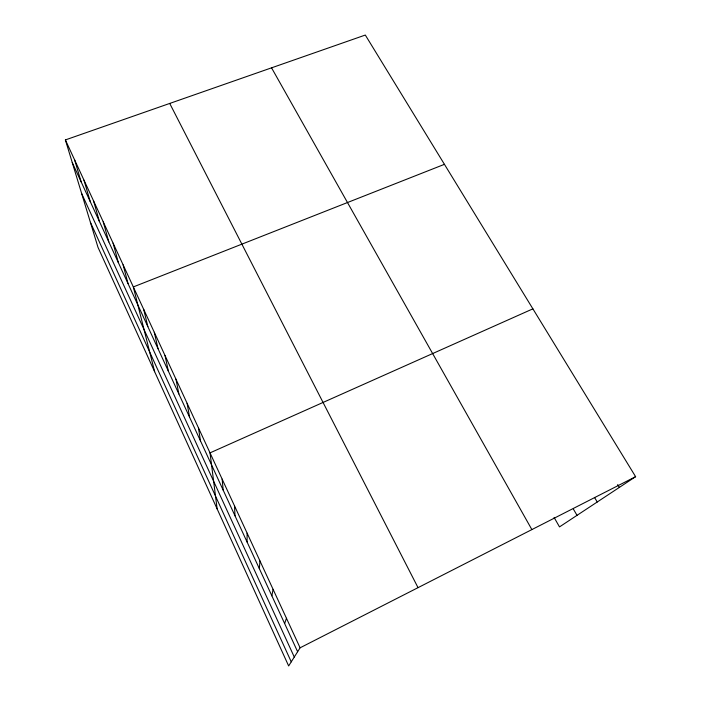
<?xml version="1.0" encoding="UTF-8"?>
<svg xmlns="http://www.w3.org/2000/svg" width="701" height="701" viewBox="0 0 701 701"><rect width="100%" height="100%" fill="white"/><g stroke="black" fill="none" stroke-linecap="round" stroke-linejoin="round"><path stroke-width="1.05" d="M247.059 541.987L247.12 533.154M259.344 568.651L259.975 560.966M271.865 595.815L273.092 589.339M284.624 623.513L286.464 618.273M635.614 476.68L300.107 647.803L288.654 665.95L97.991 247.322L65.386 139.92L365.309 35.05L635.614 476.68L559.512 526.898L554.097 517.461M532.891 308.843L210.02 452.872L217.144 508.935M444.443 164.332L133.321 286.928L154.641 371.714M617.669 484.601L619.36 487.405M594.509 497.403L597.234 502.004M573.313 508.979L577.028 515.34M271.55 67.831L531.875 529.597M169.721 103.433L418.033 587.657M65.386 139.92L300.107 647.803M72.247 162.536L297.627 651.737M81.684 193.607L294.28 657.039M90.385 222.27L291.248 661.832M74.613 159.881L81.176 181.918M83.989 180.175L90.245 201.608M93.531 200.81L99.463 221.604M103.222 221.796L108.83 241.933M113.089 243.142L118.346 262.595M123.122 264.847L128.02 283.59M143.705 309.395L147.85 326.64M154.273 332.256L158.023 348.712M165.024 355.521L168.363 371.162M175.977 379.206L178.878 393.988M187.114 403.32L189.585 417.218M198.462 427.873L200.468 440.85M222.156 479.125L223.172 490.122M234.52 505.877L235.001 515.813"/></g></svg>
